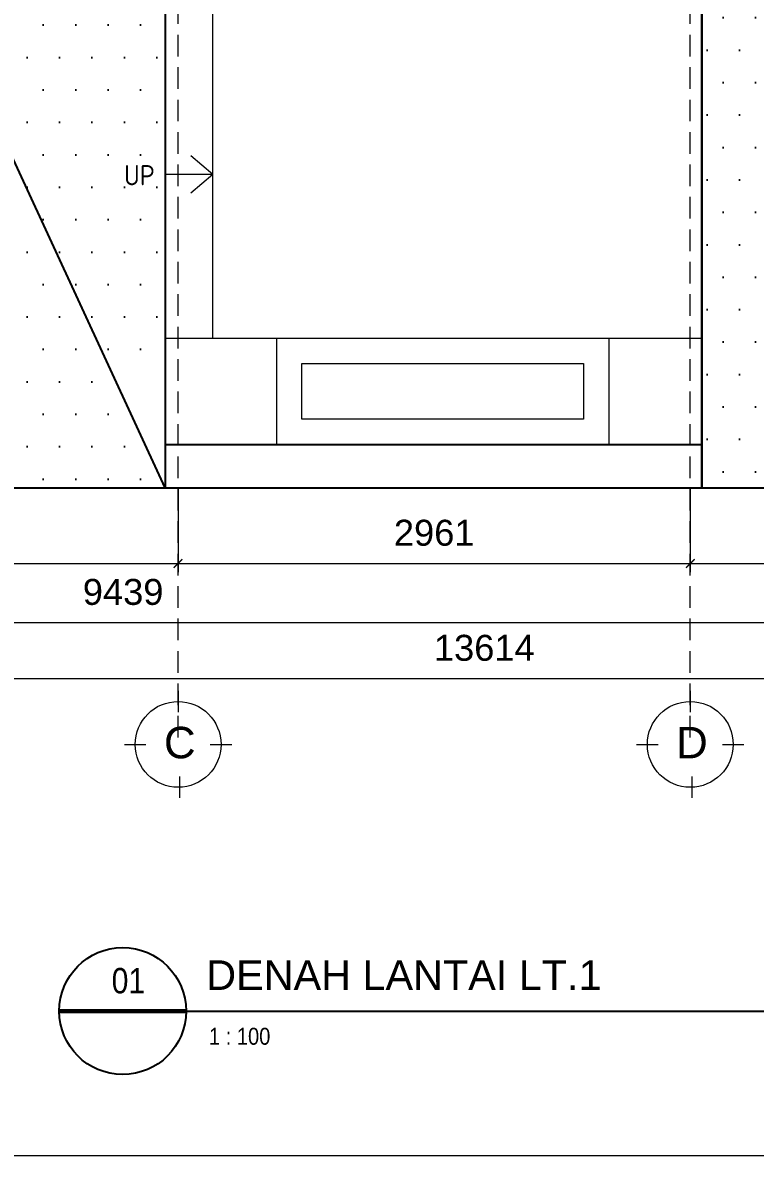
# Model space of a CAD drawing. Header units: inches. Extents: x 3 to 218426, y 2 to 56473.
# Drawn here: x 31617 to 35853, y 3548 to 10096 of the extents above; entities that cross this region are included whole.
import ezdxf
from ezdxf.enums import TextEntityAlignment as Align

# ---------------------------------------------------------------- set-up
doc = ezdxf.new("R2010")
doc.units = ezdxf.units.IN
doc.header["$MEASUREMENT"] = 0
doc.linetypes.add('DASHED2', pattern=[0.375, 0.25, -0.125])
doc.linetypes.add('HIDDEN2', pattern=[0.1875, 0.125, -0.0625])
for name, color, linetype, lineweight in [('09-Arsiran', 8, 'Continuous', 5), ('8', 8, 'Continuous', 5), ('AS', 8, 'HIDDEN2', 5), ('LEGEND', 1, 'DASHED2', 50), ('XR-KOP A3_MOZART$0$KOP-A1$0$A-GRSKOP', 1, 'Continuous', 5)]:
    doc.layers.add(name, color=color, linetype=linetype, lineweight=lineweight)
doc.layers.add('NOT', color=1, linetype='Continuous')
doc.layers.add('tampak', color=7, linetype='Continuous')
doc.styles.add('0010-WKA13-TEXT', font='isocp.shx', dxfattribs={"height": 15})
doc.styles.add('NOTEXT1', font='arial.ttf')
doc.styles.add('NOTEXT2', font='arial.ttf')
doc.styles.add('NOTEXT4', font='arial.ttf')
doc.styles.get("Standard").update_dxf_attribs({"font": 'arial.ttf'})
doc.dimstyles.new('DIM100', dxfattribs={"dimscale": 0, "dimtxt": 150, "dimasz": 50, "dimexe": 50, "dimexo": 0, "dimgap": 100, "dimtad": 1, "dimtoh": 1, "dimdec": 0, "dimdsep": 46, "dimtxsty": 'Standard', "dimblk": 'ARCHTICK', "dimcen": 1, "dimclrd": 1, "dimclre": 1, "dimadec": 0, "dimazin": 0, "dimtfac": 250, "dimtdec": 0, "dimtix": 1, "dimtmove": 0, "dimatfit": 3, "dimldrblk": 'DOT', "dimfxl": 150, "dimtolj": 1, "dimtzin": 0, "dimlwd": 5, "dimlwe": 5, "dimarcsym": 0})

# ---------------------------------------------------------------- blocks, each defined once
blk = doc.blocks.new('NOT-28-ADI')
at = {"const_width": 50}
blk.add_lwpolyline([(-750, 0), (750, 0)], dxfattribs=at)
blk.add_circle((0, 0), 750)
at = {"layer": 'NOT'}
blk.add_line((750, 0), (12100, 0), dxfattribs=at)
at = {"color": 5, "style": 'NOTEXT4'}
for tag, p in [('JDL1', (988, 765)), ('JDL2', (988, 250))]:
    blk.add_attdef(tag, p, '', height=350, dxfattribs=at)
at = {"color": 5, "style": 'NOTEXT4', "width": 0.85}
blk.add_attdef('NO', text='', height=300, dxfattribs=at).set_placement((68, 360), align=Align.MIDDLE_CENTER)
at = {"style": 'NOTEXT1', "width": 0.85}
blk.add_attdef('REF.', text='', height=200, dxfattribs=at).set_placement((0, -190), align=Align.TOP_CENTER)
blk.add_attdef('SCALE', (1020, -398), '', height=200, dxfattribs=at)
blk.add_attdef('ROOM', text='', height=200, dxfattribs=at).set_placement((3715, -388), align=Align.RIGHT)
blk = doc.blocks.new('hsdh')
at = {"layer": 'XR-KOP A3_MOZART$0$KOP-A1$0$A-GRSKOP', "color": 5, "linetype": 'Continuous', "lineweight": 5}
blk.add_lwpolyline([(145016.9, 82137.7), (108408.6, 82137.7), (108408.6, 56659.8), (145016.9, 56659.8)], close=True, dxfattribs=at)
blk = doc.blocks.new('OUTDOOR')
at = {"layer": 'tampak', "transparency": 33554687}
h = blk.add_hatch(dxfattribs=at)
h.set_pattern_fill('DOTS', scale=3000)
h.set_pattern_definition([(0, (2854.53, 0), (93.75, 187.5), [0, -187.5])])
h.paths.add_polyline_path([(1832617.6, 55399.8), (1829266.1, 55399.8), (1829266.1, 55248.3), (1829016.1, 55248.3), (1827567.6, 55248.3), (1827567.6, 53294.8), (1827573.6, 53294.8), (1827573.6, 53188.3), (1828173.6, 53188.3), (1828173.6, 49758.3), (1828023.6, 49758), (1828023.6, 49756.9), (1827567.6, 49756.9), (1827567.6, 44386.9), (1833117.6, 44386.9), (1833054.5, 44637.2), (1832872.1, 44637.2), (1832872.2, 44636.5), (1832871.6, 44637.2), (1832617.6, 44637.2)])
h.paths.add_polyline_path([(1827766, 54105.9), (1828642.3, 54105.9), (1828642.3, 54329.5), (1827766, 54329.5)], flags=24)
h.paths.add_polyline_path([(1827819.2, 54370.2), (1828589.1, 54370.2), (1828589.1, 54593.7), (1827819.2, 54593.7)], flags=24)
blk.add_lwpolyline([(1829017.6, 62258.3), (1829017.6, 55248.3), (1827567.6, 55248.3), (1827567.6, 44386.9), (1833117.6, 44386.9)])
blk = doc.blocks.new('GRID')
at = {"layer": '09-Arsiran'}
for p, q in [((1821685.8, 43213.8), (1821685.8, 43089.8)), ((1824646.7, 43213.8), (1824646.7, 43089.8)), ((1821375.8, 42903.8), (1821499.8, 42903.8)), ((1821871.9, 42903.8), (1821995.9, 42903.8)), ((1824336.6, 42903.8), (1824460.7, 42903.8)), ((1824832.7, 42903.8), (1824956.7, 42903.8)), ((1821694.7, 42717.9), (1821694.7, 42593.9)), ((1824655.5, 42717.9), (1824655.5, 42593.9))]:
    blk.add_line(p, q, dxfattribs=at)
for centre in [(1821685.8, 42903.8), (1824646.7, 42903.8)]:
    blk.add_circle(centre, 248, dxfattribs=at)
at = {"layer": 'AS', "ltscale": 1000}
for p, q in [((1821685.8, 42943.3), (1821685.8, 63784.8)), ((1824646.7, 42943.3), (1824646.7, 63784.8)), ((1814236, 44386.9), (1830263, 44386.9))]:
    blk.add_line(p, q, dxfattribs=at)
at = {"layer": '09-Arsiran', "color": 2, "char_height": 181.6, "attachment_point": 1}
for s, insert in [('C', (1821604, 43005.1)), ('D', (1824564.8, 43005.1))]:
    blk.add_mtext_dynamic_manual_height_columns(s, width=43.207, gutter_width=908.1, heights=[0], dxfattribs=dict(at, insert=insert))
blk = doc.blocks.new('_ArchTick')
at = {"color": 0, "linetype": 'ByBlock', "const_width": 0.15}
blk.add_lwpolyline([(-0.5, -0.5), (0.5, 0.5)], dxfattribs=at)
blk = doc.blocks.new('*D231')
at = {"color": 1, "lineweight": 5, "transparency": 16777216}
for p, q in [((1818477.3, 44386.9), (1818477.3, 43899.7)), ((1821685.8, 44386.9), (1821685.8, 43899.7)), ((1818477.3, 43949.7), (1821685.8, 43949.7))]:
    blk.add_line(p, q, dxfattribs=at)
at = {"layer": 'Defpoints', "color": 0, "transparency": 16777216}
for p in [(1818477.3, 44386.9), (1821685.8, 44386.9), (1821685.8, 43949.7)]:
    blk.add_point(p, dxfattribs=at)
at = {"color": 1, "lineweight": 5, "transparency": 16777216, "xscale": 50, "yscale": 50, "zscale": 50, "rotation": 180}
blk.add_blockref('_ArchTick', (1818477.3, 43949.7), dxfattribs=at)
at = {"color": 1, "lineweight": 5, "transparency": 16777216, "xscale": 50, "yscale": 50, "zscale": 50}
blk.add_blockref('_ArchTick', (1821685.8, 43949.7), dxfattribs=at)
at = {"color": 0, "transparency": 16777216, "insert": (1820081.6, 44126.3), "char_height": 150, "attachment_point": 5}
blk.add_mtext('\\A1;3209', dxfattribs=at)
blk = doc.blocks.new('_DOT')
at = {"color": 0, "linetype": 'ByBlock'}
blk.add_line((-0.5, 0), (-1, 0), dxfattribs=at)
at = {"color": 0, "linetype": 'ByBlock', "const_width": 0.5}
blk.add_lwpolyline([(-0.25, 0, 1), (0.25, 0, 1)], format="xyb", close=True, dxfattribs=at)
blk = doc.blocks.new('*D232')
at = {"color": 1, "lineweight": 5, "transparency": 16777216}
for p, q in [((1821685.8, 44386.9), (1821685.8, 43899.7)), ((1824646.7, 44386.9), (1824646.7, 43899.7)), ((1821685.8, 43949.7), (1824646.7, 43949.7))]:
    blk.add_line(p, q, dxfattribs=at)
at = {"layer": 'Defpoints', "color": 0, "transparency": 16777216}
for p in [(1821685.8, 44386.9), (1824646.7, 44386.9), (1824646.7, 43949.7)]:
    blk.add_point(p, dxfattribs=at)
at = {"color": 1, "lineweight": 5, "transparency": 16777216, "xscale": 50, "yscale": 50, "zscale": 50, "rotation": 180}
blk.add_blockref('_ArchTick', (1821685.8, 43949.7), dxfattribs=at)
at = {"color": 1, "lineweight": 5, "transparency": 16777216, "xscale": 50, "yscale": 50, "zscale": 50}
blk.add_blockref('_ArchTick', (1824646.7, 43949.7), dxfattribs=at)
at = {"color": 0, "transparency": 16777216, "insert": (1823166.3, 44126.3), "char_height": 150, "attachment_point": 5}
blk.add_mtext('\\A1;2961', dxfattribs=at)
blk = doc.blocks.new('*D233')
at = {"color": 1, "lineweight": 5, "transparency": 16777216}
for p, q in [((1824646.7, 44386.9), (1824646.7, 43899.7)), ((1826087.3, 44386.9), (1826087.3, 43899.7)), ((1824646.7, 43949.7), (1826087.3, 43949.7))]:
    blk.add_line(p, q, dxfattribs=at)
at = {"layer": 'Defpoints', "color": 0, "transparency": 16777216}
for p in [(1824646.7, 44386.9), (1826087.3, 44386.9), (1826087.3, 43949.7)]:
    blk.add_point(p, dxfattribs=at)
at = {"color": 1, "lineweight": 5, "transparency": 16777216, "xscale": 50, "yscale": 50, "zscale": 50, "rotation": 180}
blk.add_blockref('_ArchTick', (1824646.7, 43949.7), dxfattribs=at)
at = {"color": 1, "lineweight": 5, "transparency": 16777216, "xscale": 50, "yscale": 50, "zscale": 50}
blk.add_blockref('_ArchTick', (1826087.3, 43949.7), dxfattribs=at)
at = {"color": 0, "transparency": 16777216, "insert": (1825367, 44125), "char_height": 150, "attachment_point": 5}
blk.add_mtext('\\A1;1441', dxfattribs=at)
blk = doc.blocks.new('*D246')
at = {"color": 1, "lineweight": 5, "transparency": 16777216}
for p, q in [((1816648.7, 43949.7), (1816648.7, 43234.4)), ((1830263, 43949.7), (1830263, 43234.4)), ((1816648.7, 43284.4), (1830263, 43284.4))]:
    blk.add_line(p, q, dxfattribs=at)
at = {"layer": 'Defpoints', "color": 0, "transparency": 16777216}
for p in [(1816648.7, 43949.7), (1830263, 43949.7), (1830263, 43284.4)]:
    blk.add_point(p, dxfattribs=at)
at = {"color": 1, "lineweight": 5, "transparency": 16777216, "xscale": 50, "yscale": 50, "zscale": 50, "rotation": 180}
blk.add_blockref('_ArchTick', (1816648.7, 43284.4), dxfattribs=at)
at = {"color": 1, "lineweight": 5, "transparency": 16777216, "xscale": 50, "yscale": 50, "zscale": 50}
blk.add_blockref('_ArchTick', (1830263, 43284.4), dxfattribs=at)
at = {"color": 0, "transparency": 16777216, "insert": (1823455.8, 43461.1), "char_height": 150, "attachment_point": 5}
blk.add_mtext('\\A1;13614', dxfattribs=at)
blk = doc.blocks.new('*D247')
at = {"color": 1, "lineweight": 5, "transparency": 16777216}
for p, q in [((1816648.7, 44386.9), (1816648.7, 43557.6)), ((1826087.3, 44386.9), (1826087.3, 43557.6)), ((1816648.7, 43607.6), (1826087.3, 43607.6))]:
    blk.add_line(p, q, dxfattribs=at)
at = {"layer": 'Defpoints', "color": 0, "transparency": 16777216}
for p in [(1816648.7, 44386.9), (1826087.3, 44386.9), (1826087.3, 43607.6)]:
    blk.add_point(p, dxfattribs=at)
at = {"color": 1, "lineweight": 5, "transparency": 16777216, "xscale": 50, "yscale": 50, "zscale": 50, "rotation": 180}
blk.add_blockref('_ArchTick', (1816648.7, 43607.6), dxfattribs=at)
at = {"color": 1, "lineweight": 5, "transparency": 16777216, "xscale": 50, "yscale": 50, "zscale": 50}
blk.add_blockref('_ArchTick', (1826087.3, 43607.6), dxfattribs=at)
at = {"color": 0, "transparency": 16777216, "insert": (1821368, 43784.2), "char_height": 150, "attachment_point": 5}
blk.add_mtext('\\A1;9439', dxfattribs=at)
blk = doc.blocks.new('dgf56yrtrr')
for base, p1, p2, override, picture, middle in [((1826087.3, 43607.6), (1816648.7, 44386.9), (1826087.3, 44386.9), {"dimscale": 1}, '*D247', (1821368, 43784.2)), ((1821685.8393, 43949.6796), (1818477.2982, 44386.8694), (1821685.8393, 44386.8694), {"dimscale": 1, "dimtmove": 1}, '*D231', (1820081.5688, 44126.3167)), ((1824646.7, 43949.7), (1821685.8, 44386.9), (1824646.7, 44386.9), {"dimscale": 1, "dimtmove": 1}, '*D232', (1823166.3, 44126.3)), ((1826087.3, 43949.7), (1824646.7, 44386.9), (1826087.3, 44386.9), {"dimscale": 1, "dimtmove": 1}, '*D233', (1825367, 44125)), ((1830263, 43284.4), (1816648.7, 43949.7), (1830263, 43949.7), {"dimscale": 1}, '*D246', (1823455.8, 43461.1))]:
    dim = blk.add_linear_dim(base=base, p1=p1, p2=p2, dimstyle='DIM100', override=override)
    dim.commit()
    dim.dimension.update_dxf_attribs({"geometry": picture, "text_midpoint": middle})

msp = doc.modelspace()

# ---------------------------------------------------------------- hatches: boundary and pattern name
at = {"layer": 'tampak', "transparency": 33554687}
h = msp.add_hatch(dxfattribs=at)
h.set_pattern_fill('DOTS', scale=3000)
h.set_pattern_definition([(0, (-1789169.87, -36979.91), (93.75, 187.5), [0, -187.5])])
h.paths.add_polyline_path([(29959.5, 12777), (27628.8, 12777), (27628.8, 12177), (27630.2, 12177), (27630.2, 10777), (27478.8, 10777), (27478.8, 8127), (27811.4, 8127)])
h.paths.add_polyline_path([(29959.5, 12777), (27811.4, 8127), (32107.6, 8127)])
h.paths.add_polyline_path([(32440.2, 11882.6), (32441.7, 11882.6), (32441.7, 11933.2), (32565.4, 11933.2), (32565.4, 12720.7), (32441.7, 12720.7), (32441.7, 12777), (29959.5, 12777), (32107.6, 8127), (32440.2, 8127), (32440.2, 10165)])
h.paths.add_polyline_path([(32107.6, 8127), (27811.4, 8127), (27478.8, 7407), (32440.2, 7407)])
h.paths.add_polyline_path([(29294.4, 9525.1), (30533.9, 9525.1), (30533.9, 9793.4), (29294.4, 9793.4)], flags=24)

# ---------------------------------------------------------------- linework, layer by layer
for points in [[(27478.8, 12777), (27478.8, 7407), (35543.2, 7407), (35543.2, 12777)], [(32440.2, 7407), (29959.5, 12777)], [(32440.2, 10165), (32440.2, 7407)], [(35543.2, 10165), (35543.2, 9696.8)], [(32440.2, 7657.3), (35543.2, 7657.3)]]:
    msp.add_lwpolyline(points)
at = {"layer": '8', "transparency": 33554687}
for p, q in [((32440.2, 8272), (32440.2, 10165)), ((32716.7, 8272), (32716.7, 10165)), ((32440.2, 8272), (32440.2, 7657.3)), ((32440.2, 8272), (35543.2, 8272)), ((33084.2, 8272), (33084.2, 7657.3)), ((35006.5, 8272), (35006.5, 7657.3))]:
    msp.add_line(p, q, dxfattribs=at)
at = {"layer": '8', "linetype": 'Continuous', "transparency": 33554687}
for q in [(32589.3, 9326.4), (32440.2, 9218.5), (32589.3, 9110.6)]:
    msp.add_line((32716.7, 9218.5), q, dxfattribs=at)
at = {"layer": '8', "transparency": 33554687}
msp.add_lwpolyline([(33230.6, 8125.6), (34860.1, 8125.6), (34860.1, 7803.6), (33230.6, 7803.6)], close=True, dxfattribs=at)

# ---------------------------------------------------------------- block references
for name, p in [('GRID', (-1789169.9, -36979.9)), ('dgf56yrtrr', (-1789169.9, -36979.9)), ('OUTDOOR', (-1792024.4, -36979.9))]:
    msp.add_blockref(name, p)
at = {"layer": 'LEGEND', "xscale": 0.929713299578401, "yscale": 0.929713299578401, "zscale": 0.929713299578401}
msp.add_blockref('hsdh', (-81073.6, -49129.2), dxfattribs=at)
at = {"layer": 'NOT'}
ref = msp.add_blockref('NOT-28-ADI', (32195.4, 4382.3), dxfattribs=dict(at, xscale=0.4890481213859837, yscale=0.4890481213859837, zscale=0.4890481213859837))
ref.add_attrib('NO', '01', dxfattribs={"layer": '0', "color": 5, "height": 146.71, "style": 'NOTEXT2', "width": 0.85}).set_placement((32228.7, 4558.1), align=Align.MIDDLE_CENTER)
ref.add_attrib('JDL2', 'DENAH LANTAI LT.1', (32678.5, 4504.5), dxfattribs={"layer": '0', "color": 5, "height": 171.167, "style": 'NOTEXT2'})
ref.add_attrib('SCALE', '1 : 100', (32694.1, 4187.6), dxfattribs={"layer": '0', "height": 97.81, "style": 'NOTEXT1', "width": 0.85})

# ---------------------------------------------------------------- texts
at = {"layer": '8', "transparency": 33554687, "insert": (32381, 9272.7), "char_height": 117.09, "width": 382.047, "attachment_point": 3, "style": '0010-WKA13-TEXT'}
msp.add_mtext('UP', dxfattribs=at)

doc.saveas('drawing.dxf')
